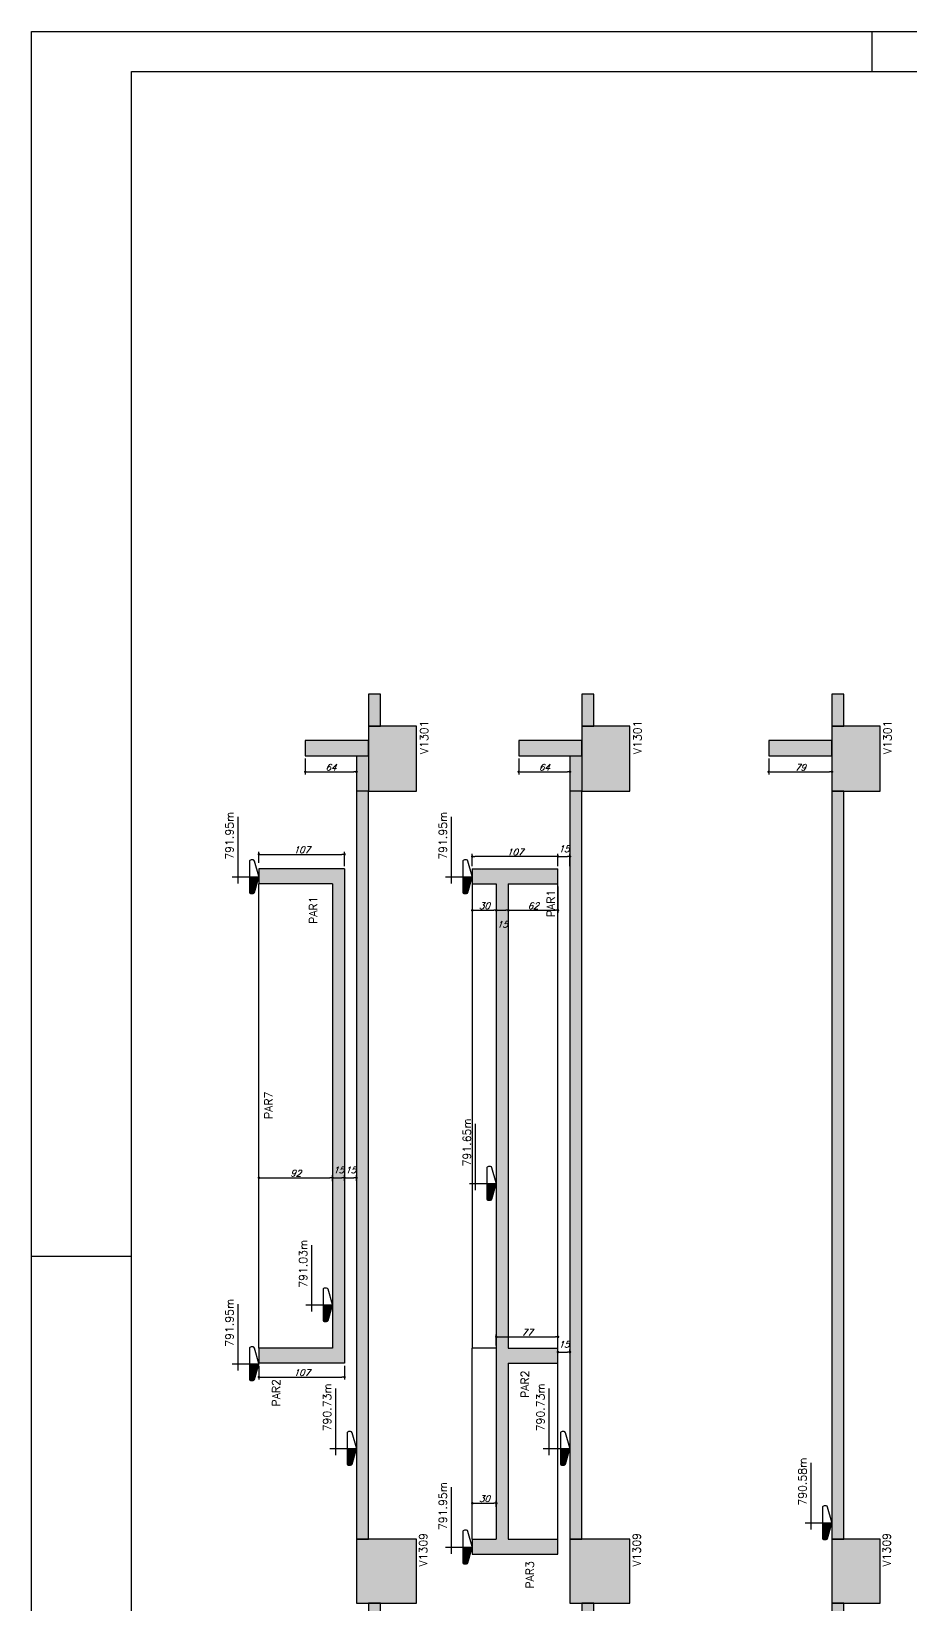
# Model space of a CAD drawing. Extents: x -5051 to 5519, y -2218 to 2282.
# Drawn here: x -5051 to -3953, y 317 to 2282 of the extents above; entities that cross this region are included whole.
import ezdxf
from ezdxf.enums import TextEntityAlignment as Align

# ---------------------------------------------------------------- set-up
doc = ezdxf.new("R2010")
doc.units = 0
doc.header["$LTSCALE"] = 50
doc.header["$MEASUREMENT"] = 0
doc.layers.get('0').update_dxf_attribs({"linetype": 'CONTINUOUS'})
doc.layers.get('DEFPOINTS').update_dxf_attribs({"linetype": 'CONTINUOUS'})
for name, color, linetype in [('F-CORTE', 4, 'CONTINUOUS'), ('F-COTAS', 106, 'CONTINUOUS'), ('F-MARGEM', 1, 'CONTINUOUS'), ('F-NÍVEL-VISTA', 2, 'CONTINUOUS'), ('F-SOLIDO-CORTE', 71, 'CONTINUOUS'), ('F-TEXTO', 6, 'CONTINUOUS'), ('F-TEXTO-YELLOW', 2, 'CONTINUOUS'), ('F-VISTA', 2, 'CONTINUOUS')]:
    doc.layers.add(name, color=color, linetype=linetype)
doc.styles.add('CP-TEXT-INCL', font='simplex.shx', dxfattribs={"oblique": 20})
doc.styles.add('MCP', font='simplex.shx')
doc.dimstyles.new('CP-COTAS-50', dxfattribs={"dimscale": 0.64, "dimtxt": 12.5, "dimasz": 5, "dimexe": 5, "dimexo": 5, "dimgap": 2.5, "dimtad": 1, "dimdec": 1, "dimdsep": 46, "dimtxsty": 'CP-TEXT-INCL', "dimblk1": 'DOT', "dimblk2": 'DOT', "dimsah": 1, "dimcen": 9, "dimclrd": 256, "dimclre": 256, "dimclrt": 256, "dimadec": 0, "dimazin": 0, "dimtfac": 1, "dimtdec": 1, "dimtmove": 2, "dimatfit": 3, "dimldrblk": 'DOT', "dimfxl": 5, "dimtolj": 1, "dimarcsym": 0})

# ---------------------------------------------------------------- blocks, each defined once
blk = doc.blocks.new('_DOT')
at = {"color": 0, "linetype": 'ByBlock'}
blk.add_line((-0.5, 0), (-1, 0), dxfattribs=at)
at = {"color": 0, "linetype": 'ByBlock', "const_width": 0.5}
blk.add_lwpolyline([(-0.25, 0, 1), (0.25, 0, 1)], format="xyb", close=True, dxfattribs=at)
blk = doc.blocks.new('*D262')
at = {"layer": 'DEFPOINTS', "color": 0, "linetype": 'Continuous', "transparency": 16777216}
for p in [(-4130.4, 1377.5), (-4051.4, 1369.8), (-4051.4, 1357.5)]:
    blk.add_point(p, dxfattribs=at)
at = {"layer": 'F-COTAS', "linetype": 'Continuous', "lineweight": -2, "transparency": 16777216}
for p, q in [((-4130.4, 1374.3), (-4130.4, 1354.3)), ((-4127.2, 1357.5), (-4054.6, 1357.5)), ((-4051.4, 1366.6), (-4051.4, 1354.3))]:
    blk.add_line(p, q, dxfattribs=at)
at = {"layer": 'F-COTAS', "linetype": 'Continuous', "lineweight": -2, "transparency": 16777216, "xscale": 3.2, "yscale": 3.2, "zscale": 3.2, "rotation": 180}
blk.add_blockref('_DOT', (-4130.4, 1357.5), dxfattribs=at)
at = {"layer": 'F-COTAS', "linetype": 'Continuous', "lineweight": -2, "transparency": 16777216, "xscale": 3.2, "yscale": 3.2, "zscale": 3.2}
blk.add_blockref('_DOT', (-4051.4, 1357.5), dxfattribs=at)
at = {"layer": 'F-COTAS', "linetype": 'Continuous', "transparency": 16777216, "insert": (-4090.9, 1363.1), "char_height": 8, "attachment_point": 5, "style": 'CP-TEXT-INCL'}
blk.add_mtext('\\A1;79', dxfattribs=at)
blk = doc.blocks.new('Nível - Vista')
at = {"layer": 'F-NÍVEL-VISTA'}
blk.add_hatch(color=71, dxfattribs=at).paths.add_polyline_path([(0, 0.238), (-0.38, 0.238, 0.414214), (-0.42, 0.198), (-0.42, 0.148, 0.331206), (-0.391, 0.11), (-0.011, 0.002, 0.072993), (0, 0)])
at = {"layer": 'F-NÍVEL-VISTA', "color": 2}
for p, q in [((-0.168, 0.521), (1.493, 0.521)), ((0, 0.67), (0, 0))]:
    blk.add_line(p, q, dxfattribs=at)
blk.add_lwpolyline([(-0.011, 0.002, 0.146769), (0.011, 0.002), (0.391, 0.11, 0.331206), (0.42, 0.148), (0.42, 0.198, 0.414214), (0.38, 0.238), (-0.38, 0.238, 0.414214), (-0.42, 0.198), (-0.42, 0.148, 0.331206), (-0.391, 0.11), (-0.011, 0.002, 0.146769), (0.011, 0.002)], format="xyb", dxfattribs=at)
at = {"layer": 'F-TEXTO', "color": 3, "style": 'MCP'}
for tag, p in [('NÍVEL', (1.026, 0.636)), ('NÍVEL_DETALHE', (1.02, 0.186))]:
    blk.add_attdef(tag, text='', height=0.2, dxfattribs=at).set_placement(p, align=Align.CENTER)
blk = doc.blocks.new('A0-5L_900')
at = {"layer": 'F-MARGEM', "color": 2}
for p, q in [((21, 90), (21, 89)), ((0, 59.4), (2.5, 59.4))]:
    blk.add_line(p, q, dxfattribs=at)
blk.add_lwpolyline([(0, 0), (0, 90), (211.4, 90), (211.4, 0)], close=True, dxfattribs=at)
at = {"layer": 'F-MARGEM', "color": 7}
blk.add_lwpolyline([(2.5, 89), (210.4, 89), (210.4, 1), (2.5, 1)], close=True, dxfattribs=at)
blk = doc.blocks.new('*D537')
at = {"layer": 'DEFPOINTS', "color": 0, "linetype": 'Continuous', "transparency": 16777216}
for p in [(-4442.7, 1377.5), (-4378.7, 1369.8), (-4378.7, 1357.5)]:
    blk.add_point(p, dxfattribs=at)
at = {"layer": 'F-COTAS', "linetype": 'Continuous', "lineweight": -2, "transparency": 16777216}
for p, q in [((-4442.7, 1374.3), (-4442.7, 1354.3)), ((-4439.5, 1357.5), (-4381.9, 1357.5)), ((-4378.7, 1366.6), (-4378.7, 1354.3))]:
    blk.add_line(p, q, dxfattribs=at)
at = {"layer": 'F-COTAS', "linetype": 'Continuous', "lineweight": -2, "transparency": 16777216, "xscale": 3.2, "yscale": 3.2, "zscale": 3.2, "rotation": 180}
blk.add_blockref('_DOT', (-4442.7, 1357.5), dxfattribs=at)
at = {"layer": 'F-COTAS', "linetype": 'Continuous', "lineweight": -2, "transparency": 16777216, "xscale": 3.2, "yscale": 3.2, "zscale": 3.2}
blk.add_blockref('_DOT', (-4378.7, 1357.5), dxfattribs=at)
at = {"layer": 'F-COTAS', "linetype": 'Continuous', "transparency": 16777216, "insert": (-4410.7, 1363.1), "char_height": 8, "attachment_point": 5, "style": 'CP-TEXT-INCL'}
blk.add_mtext('\\A1;64', dxfattribs=at)
blk = doc.blocks.new('*D538')
at = {"layer": 'DEFPOINTS', "color": 0, "linetype": 'Continuous', "transparency": 16777216}
for p in [(-4709.3, 1377.5), (-4645.3, 1369.8), (-4645.3, 1357.5)]:
    blk.add_point(p, dxfattribs=at)
at = {"layer": 'F-COTAS', "linetype": 'Continuous', "lineweight": -2, "transparency": 16777216}
for p, q in [((-4709.3, 1374.3), (-4709.3, 1354.3)), ((-4706.1, 1357.5), (-4648.5, 1357.5)), ((-4645.3, 1366.6), (-4645.3, 1354.3))]:
    blk.add_line(p, q, dxfattribs=at)
at = {"layer": 'F-COTAS', "linetype": 'Continuous', "lineweight": -2, "transparency": 16777216, "xscale": 3.2, "yscale": 3.2, "zscale": 3.2, "rotation": 180}
blk.add_blockref('_DOT', (-4709.3, 1357.5), dxfattribs=at)
at = {"layer": 'F-COTAS', "linetype": 'Continuous', "lineweight": -2, "transparency": 16777216, "xscale": 3.2, "yscale": 3.2, "zscale": 3.2}
blk.add_blockref('_DOT', (-4645.3, 1357.5), dxfattribs=at)
at = {"layer": 'F-COTAS', "linetype": 'Continuous', "transparency": 16777216, "insert": (-4677.3, 1363.1), "char_height": 8, "attachment_point": 5, "style": 'CP-TEXT-INCL'}
blk.add_mtext('\\A1;64', dxfattribs=at)
blk = doc.blocks.new('*D553')
at = {"layer": 'DEFPOINTS', "color": 0, "linetype": 'Continuous', "transparency": 16777216}
for p in [(-4378.7, 1251.7), (-4393.7, 1236.5), (-4378.7, 1236.5)]:
    blk.add_point(p, dxfattribs=at)
at = {"layer": 'F-COTAS', "linetype": 'Continuous', "lineweight": -2, "transparency": 16777216}
for p, q in [((-4393.7, 1239.7), (-4393.7, 1254.9)), ((-4390.5, 1251.7), (-4381.9, 1251.7)), ((-4378.7, 1239.7), (-4378.7, 1254.9))]:
    blk.add_line(p, q, dxfattribs=at)
at = {"layer": 'F-COTAS', "linetype": 'Continuous', "lineweight": -2, "transparency": 16777216, "xscale": 3.2, "yscale": 3.2, "zscale": 3.2, "rotation": 180}
blk.add_blockref('_DOT', (-4393.7, 1251.7), dxfattribs=at)
at = {"layer": 'F-COTAS', "linetype": 'Continuous', "lineweight": -2, "transparency": 16777216, "xscale": 3.2, "yscale": 3.2, "zscale": 3.2}
blk.add_blockref('_DOT', (-4378.7, 1251.7), dxfattribs=at)
at = {"layer": 'F-COTAS', "linetype": 'Continuous', "transparency": 16777216, "insert": (-4386.2, 1261.3), "char_height": 8, "attachment_point": 5, "style": 'CP-TEXT-INCL'}
blk.add_mtext('\\A1;15', dxfattribs=at)
blk = doc.blocks.new('*D554')
at = {"layer": 'DEFPOINTS', "color": 0, "linetype": 'Continuous', "transparency": 16777216}
for p in [(-4500.7, 1217.5), (-4470.7, 1204.7), (-4470.7, 1184.5)]:
    blk.add_point(p, dxfattribs=at)
at = {"layer": 'F-COTAS', "linetype": 'Continuous', "lineweight": -2, "transparency": 16777216}
for p, q in [((-4500.7, 1214.3), (-4500.7, 1181.3)), ((-4470.7, 1201.5), (-4470.7, 1181.3)), ((-4497.5, 1184.5), (-4473.9, 1184.5))]:
    blk.add_line(p, q, dxfattribs=at)
at = {"layer": 'F-COTAS', "linetype": 'Continuous', "lineweight": -2, "transparency": 16777216, "xscale": 3.2, "yscale": 3.2, "zscale": 3.2, "rotation": 180}
blk.add_blockref('_DOT', (-4500.7, 1184.5), dxfattribs=at)
at = {"layer": 'F-COTAS', "linetype": 'Continuous', "lineweight": -2, "transparency": 16777216, "xscale": 3.2, "yscale": 3.2, "zscale": 3.2}
blk.add_blockref('_DOT', (-4470.7, 1184.5), dxfattribs=at)
at = {"layer": 'F-COTAS', "linetype": 'Continuous', "transparency": 16777216, "insert": (-4485.7, 1190.1), "char_height": 8, "attachment_point": 5, "style": 'CP-TEXT-INCL'}
blk.add_mtext('\\A1;30', dxfattribs=at)
blk = doc.blocks.new('*D555')
at = {"layer": 'DEFPOINTS', "color": 0, "linetype": 'Continuous', "transparency": 16777216}
for p in [(-4470.7, 1191.4), (-4455.7, 1191.4), (-4455.7, 1184.5)]:
    blk.add_point(p, dxfattribs=at)
at = {"layer": 'F-COTAS', "linetype": 'Continuous', "lineweight": -2, "transparency": 16777216}
for p, q in [((-4470.7, 1188.2), (-4470.7, 1181.3)), ((-4467.5, 1184.5), (-4458.9, 1184.5)), ((-4455.7, 1188.2), (-4455.7, 1181.3))]:
    blk.add_line(p, q, dxfattribs=at)
at = {"layer": 'F-COTAS', "linetype": 'Continuous', "lineweight": -2, "transparency": 16777216, "xscale": 3.2, "yscale": 3.2, "zscale": 3.2, "rotation": 180}
blk.add_blockref('_DOT', (-4470.7, 1184.5), dxfattribs=at)
at = {"layer": 'F-COTAS', "linetype": 'Continuous', "lineweight": -2, "transparency": 16777216, "xscale": 3.2, "yscale": 3.2, "zscale": 3.2}
blk.add_blockref('_DOT', (-4455.7, 1184.5), dxfattribs=at)
at = {"layer": 'F-COTAS', "linetype": 'Continuous', "transparency": 16777216, "insert": (-4463.2, 1166.9), "char_height": 8, "attachment_point": 5, "style": 'CP-TEXT-INCL'}
blk.add_mtext('\\A1;15', dxfattribs=at)
blk = doc.blocks.new('*D556')
at = {"layer": 'DEFPOINTS', "color": 0, "linetype": 'Continuous', "transparency": 16777216}
for p in [(-4455.7, 1217.5), (-4393.7, 1217.5), (-4393.7, 1184.5)]:
    blk.add_point(p, dxfattribs=at)
at = {"layer": 'F-COTAS', "linetype": 'Continuous', "lineweight": -2, "transparency": 16777216}
for p, q in [((-4455.7, 1214.3), (-4455.7, 1181.3)), ((-4393.7, 1214.3), (-4393.7, 1181.3)), ((-4452.5, 1184.5), (-4396.9, 1184.5))]:
    blk.add_line(p, q, dxfattribs=at)
at = {"layer": 'F-COTAS', "linetype": 'Continuous', "lineweight": -2, "transparency": 16777216, "xscale": 3.2, "yscale": 3.2, "zscale": 3.2, "rotation": 180}
blk.add_blockref('_DOT', (-4455.7, 1184.5), dxfattribs=at)
at = {"layer": 'F-COTAS', "linetype": 'Continuous', "lineweight": -2, "transparency": 16777216, "xscale": 3.2, "yscale": 3.2, "zscale": 3.2}
blk.add_blockref('_DOT', (-4393.7, 1184.5), dxfattribs=at)
at = {"layer": 'F-COTAS', "linetype": 'Continuous', "transparency": 16777216, "insert": (-4424.7, 1190.1), "char_height": 8, "attachment_point": 5, "style": 'CP-TEXT-INCL'}
blk.add_mtext('\\A1;62', dxfattribs=at)
blk = doc.blocks.new('*D557')
at = {"layer": 'DEFPOINTS', "color": 0, "linetype": 'Continuous', "transparency": 16777216}
for p in [(-4500.7, 1251.7), (-4500.7, 1236.5), (-4393.7, 1236.5)]:
    blk.add_point(p, dxfattribs=at)
at = {"layer": 'F-COTAS', "linetype": 'Continuous', "lineweight": -2, "transparency": 16777216}
for p, q in [((-4500.7, 1239.7), (-4500.7, 1254.9)), ((-4396.9, 1251.7), (-4497.5, 1251.7)), ((-4393.7, 1239.7), (-4393.7, 1254.9))]:
    blk.add_line(p, q, dxfattribs=at)
at = {"layer": 'F-COTAS', "linetype": 'Continuous', "lineweight": -2, "transparency": 16777216, "xscale": 3.2, "yscale": 3.2, "zscale": 3.2, "rotation": 180}
blk.add_blockref('_DOT', (-4500.7, 1251.7), dxfattribs=at)
at = {"layer": 'F-COTAS', "linetype": 'Continuous', "lineweight": -2, "transparency": 16777216, "xscale": 3.2, "yscale": 3.2, "zscale": 3.2}
blk.add_blockref('_DOT', (-4393.7, 1251.7), dxfattribs=at)
at = {"layer": 'F-COTAS', "linetype": 'Continuous', "transparency": 16777216, "insert": (-4447.2, 1257.3), "char_height": 8, "attachment_point": 5, "style": 'CP-TEXT-INCL'}
blk.add_mtext('\\A1;107', dxfattribs=at)
blk = doc.blocks.new('*D558')
at = {"layer": 'DEFPOINTS', "color": 0, "linetype": 'Continuous', "transparency": 16777216}
for p in [(-4500.7, 436.2), (-4470.7, 443.7), (-4470.7, 436.2)]:
    blk.add_point(p, dxfattribs=at)
at = {"layer": 'F-COTAS', "linetype": 'Continuous', "lineweight": -2, "transparency": 16777216}
for p, q in [((-4500.7, 439.4), (-4500.7, 446.9)), ((-4497.5, 443.7), (-4473.9, 443.7)), ((-4470.7, 439.4), (-4470.7, 446.9))]:
    blk.add_line(p, q, dxfattribs=at)
at = {"layer": 'F-COTAS', "linetype": 'Continuous', "lineweight": -2, "transparency": 16777216, "xscale": 3.2, "yscale": 3.2, "zscale": 3.2, "rotation": 180}
blk.add_blockref('_DOT', (-4500.7, 443.7), dxfattribs=at)
at = {"layer": 'F-COTAS', "linetype": 'Continuous', "lineweight": -2, "transparency": 16777216, "xscale": 3.2, "yscale": 3.2, "zscale": 3.2}
blk.add_blockref('_DOT', (-4470.7, 443.7), dxfattribs=at)
at = {"layer": 'F-COTAS', "linetype": 'Continuous', "transparency": 16777216, "insert": (-4485.7, 449.3), "char_height": 8, "attachment_point": 5, "style": 'CP-TEXT-INCL'}
blk.add_mtext('\\A1;30', dxfattribs=at)
blk = doc.blocks.new('*D559')
at = {"layer": 'DEFPOINTS', "color": 0, "linetype": 'Continuous', "transparency": 16777216}
for p in [(-4378.7, 632.6), (-4393.7, 628), (-4378.7, 628)]:
    blk.add_point(p, dxfattribs=at)
at = {"layer": 'F-COTAS', "linetype": 'Continuous', "lineweight": -2, "transparency": 16777216}
for p, q in [((-4393.7, 631.2), (-4393.7, 635.8)), ((-4390.5, 632.6), (-4381.9, 632.6)), ((-4378.7, 631.2), (-4378.7, 635.8))]:
    blk.add_line(p, q, dxfattribs=at)
at = {"layer": 'F-COTAS', "linetype": 'Continuous', "lineweight": -2, "transparency": 16777216, "xscale": 3.2, "yscale": 3.2, "zscale": 3.2, "rotation": 180}
blk.add_blockref('_DOT', (-4393.7, 632.6), dxfattribs=at)
at = {"layer": 'F-COTAS', "linetype": 'Continuous', "lineweight": -2, "transparency": 16777216, "xscale": 3.2, "yscale": 3.2, "zscale": 3.2}
blk.add_blockref('_DOT', (-4378.7, 632.6), dxfattribs=at)
at = {"layer": 'F-COTAS', "linetype": 'Continuous', "transparency": 16777216, "insert": (-4386.2, 642.2), "char_height": 8, "attachment_point": 5, "style": 'CP-TEXT-INCL'}
blk.add_mtext('\\A1;15', dxfattribs=at)
blk = doc.blocks.new('*D560')
at = {"layer": 'DEFPOINTS', "color": 0, "linetype": 'Continuous', "transparency": 16777216}
for p in [(-4767.3, 618.5), (-4660.3, 618.5), (-4660.3, 601.3)]:
    blk.add_point(p, dxfattribs=at)
at = {"layer": 'F-COTAS', "linetype": 'Continuous', "lineweight": -2, "transparency": 16777216}
for p, q in [((-4767.3, 615.3), (-4767.3, 598.1)), ((-4660.3, 615.3), (-4660.3, 598.1)), ((-4764.1, 601.3), (-4663.5, 601.3))]:
    blk.add_line(p, q, dxfattribs=at)
at = {"layer": 'F-COTAS', "linetype": 'Continuous', "lineweight": -2, "transparency": 16777216, "xscale": 3.2, "yscale": 3.2, "zscale": 3.2, "rotation": 180}
blk.add_blockref('_DOT', (-4767.3, 601.3), dxfattribs=at)
at = {"layer": 'F-COTAS', "linetype": 'Continuous', "lineweight": -2, "transparency": 16777216, "xscale": 3.2, "yscale": 3.2, "zscale": 3.2}
blk.add_blockref('_DOT', (-4660.3, 601.3), dxfattribs=at)
at = {"layer": 'F-COTAS', "linetype": 'Continuous', "transparency": 16777216, "insert": (-4713.8, 606.9), "char_height": 8, "attachment_point": 5, "style": 'CP-TEXT-INCL'}
blk.add_mtext('\\A1;107', dxfattribs=at)
blk = doc.blocks.new('*D561')
at = {"layer": 'DEFPOINTS', "color": 0, "linetype": 'Continuous', "transparency": 16777216}
for p in [(-4767.3, 848.4), (-4675.3, 850.4), (-4675.3, 842.7)]:
    blk.add_point(p, dxfattribs=at)
at = {"layer": 'F-COTAS', "linetype": 'Continuous', "lineweight": -2, "transparency": 16777216}
for p, q in [((-4767.3, 851.6), (-4767.3, 853.6)), ((-4764.1, 850.4), (-4678.5, 850.4)), ((-4675.3, 845.9), (-4675.3, 853.6))]:
    blk.add_line(p, q, dxfattribs=at)
at = {"layer": 'F-COTAS', "linetype": 'Continuous', "lineweight": -2, "transparency": 16777216, "xscale": 3.2, "yscale": 3.2, "zscale": 3.2, "rotation": 180}
blk.add_blockref('_DOT', (-4767.3, 850.4), dxfattribs=at)
at = {"layer": 'F-COTAS', "linetype": 'Continuous', "lineweight": -2, "transparency": 16777216, "xscale": 3.2, "yscale": 3.2, "zscale": 3.2}
blk.add_blockref('_DOT', (-4675.3, 850.4), dxfattribs=at)
at = {"layer": 'F-COTAS', "linetype": 'Continuous', "transparency": 16777216, "insert": (-4721.3, 856), "char_height": 8, "attachment_point": 5, "style": 'CP-TEXT-INCL'}
blk.add_mtext('\\A1;92', dxfattribs=at)
blk = doc.blocks.new('*D562')
at = {"layer": 'DEFPOINTS', "color": 0, "linetype": 'Continuous', "transparency": 16777216}
for p in [(-4660.3, 850.4), (-4675.3, 843.4), (-4660.3, 843.4)]:
    blk.add_point(p, dxfattribs=at)
at = {"layer": 'F-COTAS', "linetype": 'Continuous', "lineweight": -2, "transparency": 16777216}
for p, q in [((-4675.3, 846.6), (-4675.3, 853.6)), ((-4672.1, 850.4), (-4663.5, 850.4)), ((-4660.3, 846.6), (-4660.3, 853.6))]:
    blk.add_line(p, q, dxfattribs=at)
at = {"layer": 'F-COTAS', "linetype": 'Continuous', "lineweight": -2, "transparency": 16777216, "xscale": 3.2, "yscale": 3.2, "zscale": 3.2, "rotation": 180}
blk.add_blockref('_DOT', (-4675.3, 850.4), dxfattribs=at)
at = {"layer": 'F-COTAS', "linetype": 'Continuous', "lineweight": -2, "transparency": 16777216, "xscale": 3.2, "yscale": 3.2, "zscale": 3.2}
blk.add_blockref('_DOT', (-4660.3, 850.4), dxfattribs=at)
at = {"layer": 'F-COTAS', "linetype": 'Continuous', "transparency": 16777216, "insert": (-4667.8, 860), "char_height": 8, "attachment_point": 5, "style": 'CP-TEXT-INCL'}
blk.add_mtext('\\A1;15', dxfattribs=at)
blk = doc.blocks.new('*D563')
at = {"layer": 'DEFPOINTS', "color": 0, "linetype": 'Continuous', "transparency": 16777216}
for p in [(-4645.3, 850.4), (-4660.3, 843.4), (-4645.3, 843.4)]:
    blk.add_point(p, dxfattribs=at)
at = {"layer": 'F-COTAS', "linetype": 'Continuous', "lineweight": -2, "transparency": 16777216}
for p, q in [((-4660.3, 846.6), (-4660.3, 853.6)), ((-4657.1, 850.4), (-4648.5, 850.4)), ((-4645.3, 846.6), (-4645.3, 853.6))]:
    blk.add_line(p, q, dxfattribs=at)
at = {"layer": 'F-COTAS', "linetype": 'Continuous', "lineweight": -2, "transparency": 16777216, "xscale": 3.2, "yscale": 3.2, "zscale": 3.2, "rotation": 180}
blk.add_blockref('_DOT', (-4660.3, 850.4), dxfattribs=at)
at = {"layer": 'F-COTAS', "linetype": 'Continuous', "lineweight": -2, "transparency": 16777216, "xscale": 3.2, "yscale": 3.2, "zscale": 3.2}
blk.add_blockref('_DOT', (-4645.3, 850.4), dxfattribs=at)
at = {"layer": 'F-COTAS', "linetype": 'Continuous', "transparency": 16777216, "insert": (-4652.8, 860), "char_height": 8, "attachment_point": 5, "style": 'CP-TEXT-INCL'}
blk.add_mtext('\\A1;15', dxfattribs=at)
blk = doc.blocks.new('*D564')
at = {"layer": 'DEFPOINTS', "color": 0, "linetype": 'Continuous', "transparency": 16777216}
for p in [(-4767.3, 1240.6), (-4660.3, 1254.4), (-4660.3, 1236.5)]:
    blk.add_point(p, dxfattribs=at)
at = {"layer": 'F-COTAS', "linetype": 'Continuous', "lineweight": -2, "transparency": 16777216}
for p, q in [((-4767.3, 1243.8), (-4767.3, 1257.6)), ((-4764.1, 1254.4), (-4663.5, 1254.4)), ((-4660.3, 1239.7), (-4660.3, 1257.6))]:
    blk.add_line(p, q, dxfattribs=at)
at = {"layer": 'F-COTAS', "linetype": 'Continuous', "lineweight": -2, "transparency": 16777216, "xscale": 3.2, "yscale": 3.2, "zscale": 3.2, "rotation": 180}
blk.add_blockref('_DOT', (-4767.3, 1254.4), dxfattribs=at)
at = {"layer": 'F-COTAS', "linetype": 'Continuous', "lineweight": -2, "transparency": 16777216, "xscale": 3.2, "yscale": 3.2, "zscale": 3.2}
blk.add_blockref('_DOT', (-4660.3, 1254.4), dxfattribs=at)
at = {"layer": 'F-COTAS', "linetype": 'Continuous', "transparency": 16777216, "insert": (-4713.8, 1260), "char_height": 8, "attachment_point": 5, "style": 'CP-TEXT-INCL'}
blk.add_mtext('\\A1;107', dxfattribs=at)
blk = doc.blocks.new('*D565')
at = {"layer": 'DEFPOINTS', "color": 0, "linetype": 'Continuous', "transparency": 16777216}
for p in [(-4393.7, 651.5), (-4470.7, 637.5), (-4393.7, 637.5)]:
    blk.add_point(p, dxfattribs=at)
at = {"layer": 'F-COTAS', "linetype": 'Continuous', "lineweight": -2, "transparency": 16777216}
for p, q in [((-4470.7, 640.7), (-4470.7, 654.7)), ((-4467.5, 651.5), (-4396.9, 651.5)), ((-4393.7, 640.7), (-4393.7, 654.7))]:
    blk.add_line(p, q, dxfattribs=at)
at = {"layer": 'F-COTAS', "linetype": 'Continuous', "lineweight": -2, "transparency": 16777216, "xscale": 3.2, "yscale": 3.2, "zscale": 3.2, "rotation": 180}
blk.add_blockref('_DOT', (-4470.7, 651.5), dxfattribs=at)
at = {"layer": 'F-COTAS', "linetype": 'Continuous', "lineweight": -2, "transparency": 16777216, "xscale": 3.2, "yscale": 3.2, "zscale": 3.2}
blk.add_blockref('_DOT', (-4393.7, 651.5), dxfattribs=at)
at = {"layer": 'F-COTAS', "linetype": 'Continuous', "transparency": 16777216, "insert": (-4432.2, 657.1), "char_height": 8, "attachment_point": 5, "style": 'CP-TEXT-INCL'}
blk.add_mtext('\\A1;77', dxfattribs=at)

msp = doc.modelspace()

# ---------------------------------------------------------------- hatches: boundary and pattern name
at = {"layer": 'F-SOLIDO-CORTE', "linetype": 'Continuous'}
for points in [[(-4630.307, 1415.366), (-4630.307, 1414.992), (-4630.307, 1414.5), (-4628.953, 1414.5), (-4627.174, 1414.5), (-4615.307, 1414.5), (-4615.307, 1414.83), (-4615.307, 1415.366), (-4615.307, 1416.799), (-4615.307, 1454.5), (-4615.43, 1454.5), (-4616.169, 1454.5), (-4630.307, 1454.5), (-4630.307, 1416.799)], [(-4363.71, 1417.503), (-4363.71, 1416.689), (-4363.71, 1414.5), (-4360.767, 1414.5), (-4352.843, 1414.5), (-4348.71, 1414.5), (-4348.71, 1414.799), (-4348.71, 1417.503), (-4348.71, 1418.858), (-4348.71, 1454.5), (-4348.822, 1454.5), (-4350.344, 1454.5), (-4363.71, 1454.5), (-4363.71, 1418.858)], [(-4051.379, 1421.034), (-4051.379, 1417.165), (-4051.379, 1416.446), (-4051.379, 1414.5), (-4049.055, 1414.5), (-4042.771, 1414.5), (-4036.379, 1414.5), (-4036.379, 1414.885), (-4036.379, 1417.165), (-4036.379, 1421.034), (-4036.379, 1422.259), (-4036.379, 1454.5), (-4036.523, 1454.5), (-4039.289, 1454.5), (-4051.379, 1454.5), (-4051.379, 1422.259)], [(-4630.307, 1385.277), (-4630.307, 1396.5), (-4636.546, 1396.5), (-4683.21, 1396.5), (-4709.307, 1396.5), (-4709.307, 1394.999), (-4709.307, 1383.776), (-4709.307, 1377.5), (-4703.068, 1377.5), (-4656.404, 1377.5), (-4630.307, 1377.5), (-4630.307, 1383.776)], [(-4624.552, 1333.5), (-4619.782, 1333.5), (-4570.307, 1333.5), (-4570.307, 1384.624), (-4570.307, 1390.57), (-4570.307, 1395.5), (-4570.307, 1397.214), (-4570.307, 1398.652), (-4570.307, 1414.5), (-4575.72, 1414.5), (-4582.837, 1414.5), (-4630.307, 1414.5), (-4630.307, 1398.652), (-4630.307, 1396.929), (-4630.307, 1395.5), (-4630.307, 1389.554), (-4630.307, 1384.624), (-4630.307, 1333.5)], [(-4363.71, 1385.277), (-4363.71, 1396.5), (-4369.949, 1396.5), (-4416.613, 1396.5), (-4442.71, 1396.5), (-4442.71, 1394.999), (-4442.71, 1383.776), (-4442.71, 1377.5), (-4436.471, 1377.5), (-4389.807, 1377.5), (-4363.71, 1377.5), (-4363.71, 1383.776)], [(-4349.858, 1333.5), (-4318.697, 1333.5), (-4303.71, 1333.5), (-4303.71, 1348.986), (-4303.71, 1363.3), (-4303.71, 1395.5), (-4303.71, 1399.228), (-4303.71, 1408.981), (-4303.71, 1414.5), (-4315.482, 1414.5), (-4347.178, 1414.5), (-4363.71, 1414.5), (-4363.71, 1408.981), (-4363.71, 1404.832), (-4363.71, 1395.5), (-4363.71, 1381.186), (-4363.71, 1348.986), (-4363.71, 1333.5)], [(-4051.379, 1385.277), (-4051.379, 1396.5), (-4057.618, 1396.5), (-4104.282, 1396.5), (-4130.379, 1396.5), (-4130.379, 1394.999), (-4130.379, 1383.776), (-4130.379, 1377.5), (-4124.14, 1377.5), (-4077.476, 1377.5), (-4051.379, 1377.5), (-4051.379, 1383.776)], [(-4040.931, 1333.5), (-4016.27, 1333.5), (-3991.379, 1333.5), (-3991.379, 1359.221), (-3991.379, 1370.017), (-3991.379, 1395.5), (-3991.379, 1398.443), (-3991.379, 1405.966), (-3991.379, 1414.5), (-4000.674, 1414.5), (-4025.81, 1414.5), (-4051.379, 1414.5), (-4051.379, 1405.966), (-4051.379, 1402.851), (-4051.379, 1395.5), (-4051.379, 1384.704), (-4051.379, 1359.221), (-4051.379, 1333.5)], [(-4051.379, 1050.948), (-4051.379, 942.612), (-4051.379, 786.058), (-4051.379, 399), (-4048.968, 399), (-4043.006, 399), (-4036.379, 399), (-4036.379, 561.724), (-4036.379, 942.612), (-4036.379, 1050.948), (-4036.379, 1276.404), (-4036.379, 1333.5), (-4038.991, 1333.5), (-4045.105, 1333.5), (-4051.379, 1333.5), (-4051.379, 1276.404)], [(-4627.744, 319), (-4617.638, 319), (-4570.307, 319), (-4570.307, 369.487), (-4570.307, 383.6), (-4570.307, 391.153), (-4570.307, 396.264), (-4570.307, 399), (-4590.482, 399), (-4601.28, 399), (-4645.307, 399), (-4645.307, 393.889), (-4645.307, 391.153), (-4645.307, 377.4), (-4645.307, 369.487), (-4645.307, 319)], [(-4378.71, 359.099), (-4378.71, 349.576), (-4378.71, 346.787), (-4378.71, 319), (-4360.947, 319), (-4337.875, 319), (-4303.71, 319), (-4303.71, 346.787), (-4303.71, 349.576), (-4303.71, 359.099), (-4303.71, 378.047), (-4303.71, 399), (-4321.473, 399), (-4341.117, 399), (-4378.71, 399), (-4378.71, 380.053)], [(-4051.379, 350.795), (-4051.379, 319), (-4041.734, 319), (-4017.888, 319), (-3991.379, 319), (-3991.379, 331.86), (-3991.379, 363.655), (-3991.379, 399), (-4001.024, 399), (-4024.87, 399), (-4051.379, 399), (-4051.379, 363.655)], [(-4628.855, 171), (-4627.757, 171), (-4615.307, 171), (-4615.307, 293.839), (-4615.307, 308.161), (-4615.307, 319), (-4618.819, 319), (-4620.84, 319), (-4630.307, 319), (-4630.307, 304.677), (-4630.307, 293.839), (-4630.307, 171)], [(-4360.157, 171), (-4352.394, 171), (-4348.71, 171), (-4348.71, 207.35), (-4348.71, 242.403), (-4348.71, 319), (-4352.263, 319), (-4356.877, 319), (-4363.71, 319), (-4363.71, 283.947), (-4363.71, 207.35), (-4363.71, 171)], [(-4048.968, 171), (-4043.006, 171), (-4036.379, 171), (-4036.379, 236.388), (-4036.379, 260.18), (-4036.379, 319), (-4038.79, 319), (-4044.752, 319), (-4051.379, 319), (-4051.379, 295.209), (-4051.379, 236.388), (-4051.379, 171)]]:
    msp.add_hatch(color=256, dxfattribs=at).paths.add_polyline_path(points, flags=16)
for points in [[(-4645.307, 772.841), (-4645.307, 557.873), (-4645.307, 454.388), (-4645.307, 399), (-4641.272, 399), (-4639.112, 399), (-4630.307, 399), (-4630.307, 489.436), (-4630.307, 557.873), (-4630.307, 772.841), (-4630.307, 1220.206), (-4630.307, 1377.5), (-4631.758, 1377.5), (-4632.857, 1377.5), (-4645.307, 1377.5), (-4645.307, 1220.206)], [(-4378.71, 1167.592), (-4378.71, 1103.98), (-4378.71, 943.38), (-4378.71, 865.091), (-4378.71, 643.76), (-4378.71, 399), (-4375.157, 399), (-4371.229, 399), (-4363.71, 399), (-4363.71, 620.331), (-4363.71, 865.091), (-4363.71, 943.38), (-4363.71, 1103.98), (-4363.71, 1167.592), (-4363.71, 1299.975), (-4363.71, 1377.5), (-4367.263, 1377.5), (-4375.026, 1377.5), (-4378.71, 1377.5), (-4378.71, 1299.975)], [(-4660.307, 1236.5), (-4767.307, 1236.5), (-4767.307, 1217.5), (-4675.307, 1217.5), (-4675.307, 637.5), (-4767.307, 637.5), (-4767.307, 618.5), (-4660.307, 618.5)], [(-4393.71, 1236.5), (-4500.71, 1236.5), (-4500.71, 1217.5), (-4470.71, 1217.5), (-4470.71, 399), (-4500.71, 399), (-4500.71, 380), (-4393.71, 380), (-4393.71, 399), (-4455.71, 399), (-4455.71, 618.5), (-4393.71, 618.5), (-4393.71, 637.5), (-4455.71, 637.5), (-4455.71, 1217.5), (-4393.71, 1217.5)]]:
    msp.add_hatch(color=256, dxfattribs=at).paths.add_polyline_path(points)

# ---------------------------------------------------------------- linework, layer by layer
at = {"layer": 'F-CORTE', "linetype": 'Continuous'}
for p, q in [((-4350.344, 1454.5), (-4363.71, 1454.5)), ((-4363.71, 1454.5), (-4363.71, 1417.503)), ((-4348.822, 1454.5), (-4350.344, 1454.5)), ((-4348.71, 1454.5), (-4348.822, 1454.5)), ((-4348.71, 1418.858), (-4348.71, 1454.5)), ((-4039.289, 1454.5), (-4051.379, 1454.5)), ((-4051.379, 1454.5), (-4051.379, 1421.034)), ((-4036.523, 1454.5), (-4039.289, 1454.5)), ((-4036.379, 1454.5), (-4036.523, 1454.5)), ((-4036.379, 1422.259), (-4036.379, 1454.5)), ((-4363.71, 1417.503), (-4363.71, 1396.5)), ((-4348.71, 1417.503), (-4348.71, 1418.858)), ((-4348.71, 1414.799), (-4348.71, 1417.503)), ((-4051.379, 1421.034), (-4051.379, 1414.5)), ((-4036.379, 1421.034), (-4036.379, 1422.259)), ((-4036.379, 1417.165), (-4036.379, 1421.034)), ((-4036.379, 1414.885), (-4036.379, 1417.165)), ((-4683.21, 1396.5), (-4709.307, 1396.5)), ((-4709.307, 1396.5), (-4709.307, 1394.999)), ((-4636.546, 1396.5), (-4683.21, 1396.5)), ((-4630.307, 1396.5), (-4636.546, 1396.5)), ((-4416.613, 1396.5), (-4442.71, 1396.5)), ((-4442.71, 1396.5), (-4442.71, 1394.999)), ((-4369.949, 1396.5), (-4416.613, 1396.5)), ((-4363.71, 1396.5), (-4369.949, 1396.5)), ((-4348.71, 1414.5), (-4348.71, 1414.799)), ((-4347.178, 1414.5), (-4348.71, 1414.5)), ((-4315.482, 1414.5), (-4347.178, 1414.5)), ((-4303.71, 1414.5), (-4315.482, 1414.5)), ((-4303.71, 1408.981), (-4303.71, 1414.5)), ((-4303.71, 1399.228), (-4303.71, 1408.981)), ((-4303.71, 1395.5), (-4303.71, 1399.228)), ((-4303.71, 1363.3), (-4303.71, 1395.5)), ((-4104.282, 1396.5), (-4130.379, 1396.5)), ((-4130.379, 1396.5), (-4130.379, 1394.999)), ((-4057.618, 1396.5), (-4104.282, 1396.5)), ((-4051.379, 1396.5), (-4057.618, 1396.5)), ((-4051.379, 1414.5), (-4051.379, 1405.966)), ((-4051.379, 1405.966), (-4051.379, 1402.851)), ((-4051.379, 1402.851), (-4051.379, 1396.5)), ((-4036.379, 1414.5), (-4036.379, 1414.885)), ((-4025.81, 1414.5), (-4036.379, 1414.5)), ((-4000.674, 1414.5), (-4025.81, 1414.5)), ((-3991.379, 1414.5), (-4000.674, 1414.5)), ((-3991.379, 1405.966), (-3991.379, 1414.5)), ((-3991.379, 1398.443), (-3991.379, 1405.966)), ((-3991.379, 1395.5), (-3991.379, 1398.443)), ((-3991.379, 1370.017), (-3991.379, 1395.5)), ((-4709.307, 1394.999), (-4709.307, 1383.776)), ((-4709.307, 1383.776), (-4709.307, 1377.5)), ((-4709.307, 1377.5), (-4703.068, 1377.5)), ((-4703.068, 1377.5), (-4656.404, 1377.5)), ((-4656.404, 1377.5), (-4630.307, 1377.5)), ((-4645.307, 1377.5), (-4645.307, 399)), ((-4442.71, 1394.999), (-4442.71, 1383.776)), ((-4442.71, 1383.776), (-4442.71, 1377.5)), ((-4442.71, 1377.5), (-4436.471, 1377.5)), ((-4436.471, 1377.5), (-4389.807, 1377.5)), ((-4389.807, 1377.5), (-4363.71, 1377.5)), ((-4363.71, 1377.5), (-4363.71, 1345.981)), ((-4130.379, 1394.999), (-4130.379, 1383.776)), ((-4130.379, 1383.776), (-4130.379, 1377.5)), ((-4130.379, 1377.5), (-4124.14, 1377.5)), ((-4124.14, 1377.5), (-4077.476, 1377.5)), ((-4077.476, 1377.5), (-4051.379, 1377.5)), ((-4051.379, 1377.5), (-4051.379, 1050.948)), ((-4303.71, 1348.986), (-4303.71, 1363.3)), ((-3991.379, 1359.221), (-3991.379, 1370.017)), ((-3991.379, 1333.5), (-3991.379, 1359.221)), ((-4363.71, 1345.981), (-4363.71, 1341.832)), ((-4363.71, 1341.832), (-4363.71, 1333.5)), ((-4303.71, 1333.5), (-4303.71, 1348.986)), ((-4363.71, 1299.975), (-4363.71, 1333.5)), ((-4363.71, 1333.5), (-4303.71, 1333.5)), ((-4036.379, 1276.404), (-4036.379, 1333.5)), ((-4036.379, 1333.5), (-3991.379, 1333.5)), ((-4363.71, 1167.592), (-4363.71, 1299.975)), ((-4036.379, 1050.948), (-4036.379, 1276.404)), ((-4660.307, 1236.5), (-4767.307, 1236.5)), ((-4767.307, 1236.5), (-4767.307, 1217.5)), ((-4660.307, 1236.5), (-4660.307, 618.5)), ((-4500.71, 1236.5), (-4393.71, 1236.5)), ((-4378.71, 1236.5), (-4378.71, 380)), ((-4675.307, 1217.5), (-4767.307, 1217.5)), ((-4675.307, 1217.5), (-4675.307, 637.5)), ((-4500.71, 1217.5), (-4470.71, 1217.5)), ((-4470.71, 1217.5), (-4470.71, 399)), ((-4455.71, 1217.5), (-4455.71, 637.5)), ((-4455.71, 1217.5), (-4393.71, 1217.5)), ((-4363.71, 1103.98), (-4363.71, 1167.592)), ((-4363.71, 943.38), (-4363.71, 1103.98)), ((-4051.379, 1050.948), (-4051.379, 399)), ((-4036.379, 942.612), (-4036.379, 1050.948)), ((-4363.71, 865.091), (-4363.71, 943.38)), ((-4036.379, 561.724), (-4036.379, 942.612)), ((-4363.71, 620.331), (-4363.71, 865.091)), ((-4675.307, 637.5), (-4767.307, 637.5)), ((-4767.307, 637.5), (-4767.307, 618.5)), ((-4455.71, 637.5), (-4393.71, 637.5)), ((-4660.307, 618.5), (-4767.307, 618.5)), ((-4455.71, 618.5), (-4393.71, 618.5)), ((-4455.71, 618.5), (-4455.71, 399)), ((-4363.71, 399), (-4363.71, 620.331)), ((-4036.379, 399), (-4036.379, 561.724)), ((-4645.307, 399), (-4645.307, 399)), ((-4645.307, 399), (-4645.307, 393.889)), ((-4645.307, 393.889), (-4645.307, 391.153)), ((-4500.71, 399), (-4470.71, 399)), ((-4455.71, 399), (-4393.71, 399)), ((-4356.117, 399), (-4363.71, 399)), ((-4321.473, 399), (-4356.117, 399)), ((-4303.71, 399), (-4321.473, 399)), ((-4303.71, 378.047), (-4303.71, 399)), ((-4051.379, 399), (-4051.379, 350.795)), ((-4024.87, 399), (-4036.379, 399)), ((-4001.024, 399), (-4024.87, 399)), ((-3991.379, 399), (-4001.024, 399)), ((-3991.379, 363.655), (-3991.379, 399)), ((-4645.307, 391.153), (-4645.307, 377.4)), ((-4645.307, 377.4), (-4645.307, 369.487)), ((-4500.71, 380), (-4393.71, 380)), ((-4303.71, 359.099), (-4303.71, 378.047)), ((-4645.307, 369.487), (-4645.307, 319)), ((-4303.71, 349.576), (-4303.71, 359.099)), ((-3991.379, 331.86), (-3991.379, 363.655)), ((-4303.71, 346.787), (-4303.71, 349.576)), ((-4303.71, 319), (-4303.71, 346.787)), ((-4051.379, 350.795), (-4051.379, 319)), ((-4645.307, 319), (-4630.307, 319)), ((-4630.307, 319), (-4630.307, 304.677)), ((-4348.71, 242.403), (-4348.71, 319)), ((-4348.71, 319), (-4337.875, 319)), ((-4337.875, 319), (-4303.71, 319)), ((-4051.379, 319), (-4051.379, 295.209)), ((-4036.379, 260.18), (-4036.379, 319)), ((-4036.379, 319), (-4017.888, 319)), ((-4017.888, 319), (-3991.379, 319)), ((-3991.379, 319), (-3991.379, 331.86))]:
    msp.add_line(p, q, dxfattribs=at)
for points in [[(-4615.307, 308.161), (-4615.307, 319), (-4570.307, 319), (-4570.307, 369.487), (-4570.307, 383.6), (-4570.307, 391.153), (-4570.307, 396.264), (-4570.307, 399), (-4590.482, 399), (-4601.28, 399), (-4630.307, 399), (-4630.307, 489.436), (-4630.307, 557.873), (-4630.307, 772.841), (-4630.307, 1220.206), (-4630.307, 1333.5), (-4570.307, 1333.5), (-4570.307, 1384.624), (-4570.307, 1390.57), (-4570.307, 1395.5), (-4570.307, 1397.214), (-4570.307, 1398.652), (-4570.307, 1414.5), (-4575.72, 1414.5), (-4582.837, 1414.5), (-4615.307, 1414.5), (-4615.307, 1414.83), (-4615.307, 1415.366), (-4615.307, 1416.799), (-4615.307, 1454.5), (-4615.43, 1454.5), (-4616.169, 1454.5), (-4630.307, 1454.5), (-4630.307, 1415.366), (-4630.307, 1414.5), (-4630.307, 1398.652), (-4630.307, 1396.929), (-4630.307, 1396.5)], [(-4630.307, 1377.5), (-4630.307, 1333.5)], [(-4378.71, 1377.5), (-4378.71, 1167.592), (-4378.71, 399), (-4378.71, 399), (-4378.71, 359.099), (-4378.71, 319), (-4363.71, 319), (-4363.71, 283.947)], [(-4500.71, 1236.5), (-4500.71, 1217.5)], [(-4393.71, 1217.5), (-4393.71, 1236.5)], [(-4393.71, 618.5), (-4393.71, 637.5)], [(-4500.71, 399), (-4500.71, 380)], [(-4393.71, 380), (-4393.71, 399)]]:
    msp.add_lwpolyline(points, dxfattribs=at)
at = {"layer": 'F-SOLIDO-CORTE', "linetype": 'Continuous'}
for points in [[(-4630.307, 1415.366), (-4630.307, 1414.992), (-4630.307, 1414.5), (-4628.953, 1414.5), (-4627.174, 1414.5), (-4615.307, 1414.5), (-4615.307, 1414.83), (-4615.307, 1415.366), (-4615.307, 1416.799), (-4615.307, 1454.5), (-4615.43, 1454.5), (-4616.169, 1454.5), (-4630.307, 1454.5), (-4630.307, 1416.799), (-4630.307, 1415.366)], [(-4363.71, 1417.503), (-4363.71, 1416.69), (-4363.71, 1414.5), (-4360.767, 1414.5), (-4352.843, 1414.5), (-4348.71, 1414.5), (-4348.71, 1414.799), (-4348.71, 1417.503), (-4348.71, 1418.858), (-4348.71, 1454.5), (-4348.822, 1454.5), (-4350.344, 1454.5), (-4363.71, 1454.5), (-4363.71, 1418.858), (-4363.71, 1417.503)], [(-4051.379, 1421.034), (-4051.379, 1417.165), (-4051.379, 1416.446), (-4051.379, 1414.5), (-4049.055, 1414.5), (-4042.771, 1414.5), (-4036.379, 1414.5), (-4036.379, 1414.885), (-4036.379, 1417.165), (-4036.379, 1421.034), (-4036.379, 1422.259), (-4036.379, 1454.5), (-4036.523, 1454.5), (-4039.289, 1454.5), (-4051.379, 1454.5), (-4051.379, 1422.259), (-4051.379, 1421.034)], [(-4630.307, 1385.277), (-4630.307, 1396.5), (-4636.546, 1396.5), (-4683.21, 1396.5), (-4709.307, 1396.5), (-4709.307, 1394.999), (-4709.307, 1383.776), (-4709.307, 1377.5), (-4703.068, 1377.5), (-4656.404, 1377.5), (-4630.307, 1377.5), (-4630.307, 1383.776), (-4630.307, 1385.277)], [(-4624.552, 1333.5), (-4619.782, 1333.5), (-4570.307, 1333.5), (-4570.307, 1384.624), (-4570.307, 1390.57), (-4570.307, 1395.5), (-4570.307, 1397.214), (-4570.307, 1398.652), (-4570.307, 1414.5), (-4575.72, 1414.5), (-4582.837, 1414.5), (-4630.307, 1414.5), (-4630.307, 1398.652), (-4630.307, 1396.929), (-4630.307, 1395.5), (-4630.307, 1389.554), (-4630.307, 1384.624), (-4630.307, 1333.5), (-4624.552, 1333.5)], [(-4363.71, 1385.277), (-4363.71, 1396.5), (-4369.949, 1396.5), (-4416.613, 1396.5), (-4442.71, 1396.5), (-4442.71, 1394.999), (-4442.71, 1383.776), (-4442.71, 1377.5), (-4436.471, 1377.5), (-4389.807, 1377.5), (-4363.71, 1377.5), (-4363.71, 1383.776), (-4363.71, 1385.277)], [(-4349.858, 1333.5), (-4318.697, 1333.5), (-4303.71, 1333.5), (-4303.71, 1348.986), (-4303.71, 1363.3), (-4303.71, 1395.5), (-4303.71, 1399.228), (-4303.71, 1408.981), (-4303.71, 1414.5), (-4315.482, 1414.5), (-4347.178, 1414.5), (-4363.71, 1414.5), (-4363.71, 1408.981), (-4363.71, 1404.832), (-4363.71, 1395.5), (-4363.71, 1381.186), (-4363.71, 1348.986), (-4363.71, 1333.5), (-4349.858, 1333.5)], [(-4051.379, 1385.277), (-4051.379, 1396.5), (-4057.618, 1396.5), (-4104.282, 1396.5), (-4130.379, 1396.5), (-4130.379, 1394.999), (-4130.379, 1383.776), (-4130.379, 1377.5), (-4124.14, 1377.5), (-4077.476, 1377.5), (-4051.379, 1377.5), (-4051.379, 1383.776), (-4051.379, 1385.277)], [(-4040.931, 1333.5), (-4016.27, 1333.5), (-3991.379, 1333.5), (-3991.379, 1359.221), (-3991.379, 1370.017), (-3991.379, 1395.5), (-3991.379, 1398.443), (-3991.379, 1405.966), (-3991.379, 1414.5), (-4000.674, 1414.5), (-4025.81, 1414.5), (-4051.379, 1414.5), (-4051.379, 1405.966), (-4051.379, 1402.851), (-4051.379, 1395.5), (-4051.379, 1384.704), (-4051.379, 1359.221), (-4051.379, 1333.5), (-4040.931, 1333.5)], [(-4645.307, 772.841), (-4645.307, 557.873), (-4645.307, 454.388), (-4645.307, 399), (-4641.272, 399), (-4639.112, 399), (-4630.307, 399), (-4630.307, 489.436), (-4630.307, 557.873), (-4630.307, 772.841), (-4630.307, 1220.206), (-4630.307, 1333.5), (-4631.758, 1333.5), (-4632.857, 1333.5), (-4645.307, 1333.5), (-4645.307, 1220.206), (-4645.307, 772.841)], [(-4378.71, 1167.592), (-4378.71, 1103.98), (-4378.71, 943.38), (-4378.71, 865.091), (-4378.71, 643.76), (-4378.71, 399), (-4375.157, 399), (-4371.229, 399), (-4363.71, 399), (-4363.71, 620.331), (-4363.71, 865.091), (-4363.71, 943.38), (-4363.71, 1103.98), (-4363.71, 1167.592), (-4363.71, 1299.975), (-4363.71, 1333.5), (-4367.263, 1333.5), (-4375.026, 1333.5), (-4378.71, 1333.5), (-4378.71, 1299.975), (-4378.71, 1167.592)], [(-4051.379, 1050.948), (-4051.379, 942.613), (-4051.379, 786.058), (-4051.379, 399), (-4048.968, 399), (-4043.006, 399), (-4036.379, 399), (-4036.379, 561.724), (-4036.379, 942.613), (-4036.379, 1050.948), (-4036.379, 1276.404), (-4036.379, 1333.5), (-4038.991, 1333.5), (-4045.105, 1333.5), (-4051.379, 1333.5), (-4051.379, 1276.404), (-4051.379, 1050.948)], [(-4627.744, 319), (-4617.638, 319), (-4570.307, 319), (-4570.307, 369.487), (-4570.307, 383.6), (-4570.307, 391.153), (-4570.307, 396.264), (-4570.307, 399), (-4590.482, 399), (-4601.28, 399), (-4645.307, 399), (-4645.307, 393.889), (-4645.307, 391.153), (-4645.307, 377.4), (-4645.307, 369.487), (-4645.307, 319), (-4627.744, 319)], [(-4378.71, 359.099), (-4378.71, 349.576), (-4378.71, 346.787), (-4378.71, 319), (-4360.947, 319), (-4337.875, 319), (-4303.71, 319), (-4303.71, 346.787), (-4303.71, 349.576), (-4303.71, 359.099), (-4303.71, 378.047), (-4303.71, 399), (-4321.473, 399), (-4341.117, 399), (-4378.71, 399), (-4378.71, 380.052), (-4378.71, 359.099)], [(-4051.379, 350.795), (-4051.379, 319), (-4041.734, 319), (-4017.888, 319), (-3991.379, 319), (-3991.379, 331.86), (-3991.379, 363.655), (-3991.379, 399), (-4001.024, 399), (-4024.87, 399), (-4051.379, 399), (-4051.379, 363.655), (-4051.379, 350.795)], [(-4628.855, 171), (-4627.757, 171), (-4615.307, 171), (-4615.307, 293.839), (-4615.307, 308.161), (-4615.307, 319), (-4618.819, 319), (-4620.84, 319), (-4630.307, 319), (-4630.307, 304.677), (-4630.307, 293.839), (-4630.307, 171), (-4628.855, 171)], [(-4360.157, 171), (-4352.394, 171), (-4348.71, 171), (-4348.71, 207.35), (-4348.71, 242.403), (-4348.71, 319), (-4352.263, 319), (-4356.877, 319), (-4363.71, 319), (-4363.71, 283.947), (-4363.71, 207.35), (-4363.71, 171), (-4360.157, 171)], [(-4048.968, 171), (-4043.006, 171), (-4036.379, 171), (-4036.379, 236.388), (-4036.379, 260.18), (-4036.379, 319), (-4038.79, 319), (-4044.752, 319), (-4051.379, 319), (-4051.379, 295.209), (-4051.379, 236.388), (-4051.379, 171), (-4048.968, 171)]]:
    msp.add_lwpolyline(points, dxfattribs=at)
at = {"layer": 'F-VISTA', "linetype": 'Continuous'}
for points in [[(-4767.307, 637.5), (-4767.307, 1217.5)], [(-4393.71, 637.5), (-4393.71, 1217.5)], [(-4500.71, 399), (-4500.71, 637.5)], [(-4470.71, 637.5), (-4500.71, 637.5)], [(-4393.71, 399), (-4393.71, 618.5)]]:
    msp.add_lwpolyline(points, dxfattribs=at)
at = {"layer": 'F-VISTA', "color": 252, "linetype": 'Continuous'}
msp.add_lwpolyline([(-4500.71, 1217.5), (-4500.71, 637.5)], dxfattribs=at)

# ---------------------------------------------------------------- block references
at = {"layer": 'F-MARGEM', "linetype": 'Continuous', "xscale": 50, "yscale": 50, "zscale": 50}
msp.add_blockref('A0-5L_900', (-5051.426, -2217.527), dxfattribs=at)
at = {"layer": 'F-NÍVEL-VISTA', "xscale": 50, "yscale": 50, "zscale": 50, "rotation": 90}
for p, values in [((-4767.222, 1226.425), {'NÍVEL': '791.95m'}), ((-4500.626, 1226.425), {'NÍVEL': '791.95m'}), ((-4470.626, 843.26), {'NÍVEL': '791.65m'}), ((-4675.307, 691.593), {'NÍVEL': '791.03m'}), ((-4767.222, 617.925), {'NÍVEL': '791.95m'}), ((-4645.307, 512.213), {'NÍVEL': '790.73m'}), ((-4378.71, 512.213), {'NÍVEL': '790.73m'}), ((-4051.379, 419.393), {'NÍVEL': '790.58m'}), ((-4500.626, 388.925), {'NÍVEL': '791.95m'})]:
    msp.add_blockref('Nível - Vista', p, dxfattribs=at).add_auto_attribs(values)

# ---------------------------------------------------------------- texts
at = {"layer": 'F-TEXTO-YELLOW', "linetype": 'Continuous', "style": 'MCP'}
for s, p in [('V1301', (-4555.987, 1379.556)), ('V1301', (-4289.39, 1379.556)), ('V1301', (-3977.059, 1379.556)), ('PAR1', (-4397.535, 1175.874)), ('PAR1', (-4694.363, 1167.504)), ('PAR7', (-4750.231, 923.684)), ('PAR2', (-4740.909, 564.506)), ('PAR2', (-4429.888, 575.18)), ('V1309', (-4556.959, 364.556)), ('V1309', (-4290.362, 364.556)), ('V1309', (-3978.031, 364.556)), ('PAR3', (-4423.952, 337.007))]:
    msp.add_text(s, height=10, rotation=90, dxfattribs=at).set_placement(p)

# ---------------------------------------------------------------- dimensions: what is measured, and where the dimension line sits
at = {"layer": 'F-COTAS', "linetype": 'Continuous'}
for base, p1, p2, picture, middle in [((-4645.307, 1357.539), (-4709.307, 1377.5), (-4645.307, 1369.824), '*D538', (-4677.307, 1363.139)), ((-4378.71, 1357.539), (-4442.71, 1377.5), (-4378.71, 1369.824), '*D537', (-4410.71, 1363.139)), ((-4051.379, 1357.539), (-4130.379, 1377.5), (-4051.379, 1369.824), '*D262', (-4090.879, 1363.139))]:
    dim = msp.add_linear_dim(base=base, p1=p1, p2=p2, dimstyle='CP-COTAS-50', dxfattribs=at)
    dim.commit()
    dim.dimension.update_dxf_attribs({"geometry": picture, "text_midpoint": middle})
for base, p1, p2, picture, middle in [((-4660.307, 1254.374), (-4767.307, 1240.627), (-4660.307, 1236.5), '*D564', (-4713.807, 1259.974)), ((-4500.71, 1251.745), (-4393.71, 1236.5), (-4500.71, 1236.5), '*D557', (-4447.21, 1257.345)), ((-4378.71, 1251.745), (-4393.71, 1236.5), (-4378.71, 1236.5), '*D553', (-4386.21, 1261.345)), ((-4470.71, 1184.532), (-4500.71, 1217.5), (-4470.71, 1204.73), '*D554', (-4485.71, 1190.132)), ((-4393.71, 1184.532), (-4455.71, 1217.5), (-4393.71, 1217.5), '*D556', (-4424.71, 1190.132)), ((-4455.71, 1184.532), (-4470.71, 1191.431), (-4455.71, 1191.431), '*D555', (-4463.21, 1166.932)), ((-4660.307, 850.357), (-4675.307, 843.431), (-4660.307, 843.431), '*D562', (-4667.807, 859.957)), ((-4645.307, 850.357), (-4660.307, 843.431), (-4645.307, 843.431), '*D563', (-4652.807, 859.957)), ((-4675.307, 850.357), (-4767.307, 848.446), (-4675.307, 842.712), '*D561', (-4721.307, 855.957)), ((-4393.71, 651.534), (-4470.71, 637.5), (-4393.71, 637.5), '*D565', (-4432.21, 657.134)), ((-4378.71, 632.568), (-4393.71, 628), (-4378.71, 628), '*D559', (-4386.21, 642.168)), ((-4660.307, 601.343), (-4767.307, 618.5), (-4660.307, 618.5), '*D560', (-4713.807, 606.943)), ((-4470.71, 443.72), (-4500.71, 436.189), (-4470.71, 436.189), '*D558', (-4485.71, 449.32))]:
    dim = msp.add_linear_dim(base=base, p1=p1, p2=p2, dimstyle='CP-COTAS-50', override={"dimfxl": 7.5}, dxfattribs=at)
    dim.commit()
    dim.dimension.update_dxf_attribs({"geometry": picture, "text_midpoint": middle})

doc.saveas('drawing.dxf')
